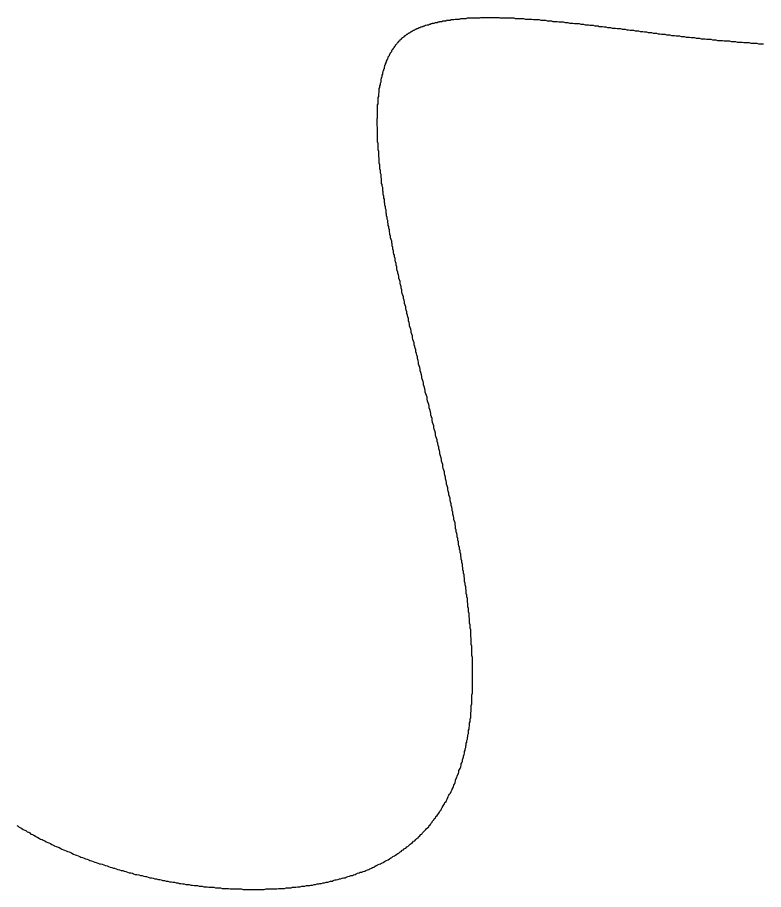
# Model space of a CAD drawing. Header units: millimetres. Extents: x 289 to 9778, y -894 to 6380.
# Drawn here: x 7142.03 to 7155.33, y 761.38 to 776.93 of the extents above; entities that cross this region are included whole.
import ezdxf

# ---------------------------------------------------------------- set-up
doc = ezdxf.new("R2010")
doc.units = ezdxf.units.MM
doc.layers.add('DRAW', color=7, linetype='Continuous')

msp = doc.modelspace()

# ---------------------------------------------------------------- linework, layer by layer
at = {"layer": 'DRAW'}
msp.add_polyline3d([(7142.02, 762.518, 0), (7142.04, 762.508, 0), (7142.06, 762.488, 0), (7142.09, 762.478, 0), (7142.11, 762.468, 0), (7142.13, 762.448, 0), (7142.16, 762.438, 0), (7142.18, 762.428, 0), (7142.2, 762.408, 0), (7142.23, 762.398, 0), (7142.25, 762.388, 0), (7142.27, 762.368, 0), (7142.3, 762.358, 0), (7142.32, 762.348, 0), (7142.35, 762.328, 0), (7142.37, 762.318, 0), (7142.39, 762.308, 0), (7142.42, 762.288, 0), (7142.44, 762.278, 0), (7142.47, 762.268, 0), (7142.49, 762.258, 0), (7142.52, 762.248, 0), (7142.54, 762.228, 0), (7142.57, 762.218, 0), (7142.59, 762.208, 0), (7142.62, 762.198, 0), (7142.64, 762.178, 0), (7142.67, 762.168, 0), (7142.69, 762.158, 0), (7142.72, 762.148, 0), (7142.74, 762.138, 0), (7142.77, 762.128, 0), (7142.8, 762.108, 0), (7142.82, 762.098, 0), (7142.85, 762.088, 0), (7142.87, 762.078, 0), (7142.9, 762.068, 0), (7142.92, 762.058, 0), (7142.95, 762.048, 0), (7142.98, 762.038, 0), (7143, 762.028, 0), (7143.03, 762.008, 0), (7143.06, 761.998, 0), (7143.08, 761.988, 0), (7143.11, 761.978, 0), (7143.14, 761.968, 0), (7143.16, 761.958, 0), (7143.19, 761.948, 0), (7143.22, 761.938, 0), (7143.24, 761.928, 0), (7143.27, 761.918, 0), (7143.3, 761.908, 0), (7143.32, 761.898, 0), (7143.35, 761.888, 0), (7143.38, 761.878, 0), (7143.41, 761.868, 0), (7143.43, 761.858, 0), (7143.46, 761.848, 0), (7143.49, 761.838, 0), (7143.51, 761.838, 0), (7143.54, 761.828, 0), (7143.57, 761.818, 0), (7143.6, 761.808, 0), (7143.63, 761.798, 0), (7143.65, 761.788, 0), (7143.68, 761.778, 0), (7143.71, 761.768, 0), (7143.74, 761.758, 0), (7143.76, 761.758, 0), (7143.79, 761.748, 0), (7143.82, 761.738, 0), (7143.85, 761.728, 0), (7143.88, 761.718, 0), (7143.91, 761.718, 0), (7143.93, 761.708, 0), (7143.96, 761.698, 0), (7143.99, 761.688, 0), (7144.02, 761.678, 0), (7144.05, 761.678, 0), (7144.08, 761.668, 0), (7144.1, 761.658, 0), (7144.13, 761.648, 0), (7144.16, 761.648, 0), (7144.19, 761.638, 0), (7144.22, 761.628, 0), (7144.25, 761.628, 0), (7144.28, 761.618, 0), (7144.31, 761.608, 0), (7144.33, 761.608, 0), (7144.36, 761.598, 0), (7144.39, 761.588, 0), (7144.42, 761.588, 0), (7144.45, 761.578, 0), (7144.48, 761.568, 0), (7144.51, 761.568, 0), (7144.54, 761.558, 0), (7144.57, 761.558, 0), (7144.59, 761.548, 0), (7144.62, 761.538, 0), (7144.65, 761.538, 0), (7144.68, 761.528, 0), (7144.71, 761.528, 0), (7144.74, 761.518, 0), (7144.77, 761.518, 0), (7144.8, 761.508, 0), (7144.83, 761.508, 0), (7144.86, 761.498, 0), (7144.89, 761.498, 0), (7144.91, 761.488, 0), (7144.94, 761.488, 0), (7144.97, 761.478, 0), (7145, 761.478, 0), (7145.03, 761.468, 0), (7145.06, 761.468, 0), (7145.09, 761.468, 0), (7145.12, 761.458, 0), (7145.15, 761.458, 0), (7145.18, 761.448, 0), (7145.21, 761.448, 0), (7145.24, 761.448, 0), (7145.27, 761.438, 0), (7145.29, 761.438, 0), (7145.32, 761.438, 0), (7145.35, 761.428, 0), (7145.38, 761.428, 0), (7145.41, 761.428, 0), (7145.44, 761.418, 0), (7145.47, 761.418, 0), (7145.5, 761.418, 0), (7145.53, 761.418, 0), (7145.56, 761.408, 0), (7145.59, 761.408, 0), (7145.62, 761.408, 0), (7145.65, 761.408, 0), (7145.68, 761.398, 0), (7145.7, 761.398, 0), (7145.73, 761.398, 0), (7145.76, 761.398, 0), (7145.79, 761.398, 0), (7145.82, 761.388, 0), (7145.85, 761.388, 0), (7145.88, 761.388, 0), (7145.91, 761.388, 0), (7145.94, 761.388, 0), (7145.97, 761.388, 0), (7146, 761.388, 0), (7146.02, 761.388, 0), (7146.05, 761.378, 0), (7146.08, 761.378, 0), (7146.11, 761.378, 0), (7146.14, 761.378, 0), (7146.17, 761.378, 0), (7146.2, 761.378, 0), (7146.23, 761.378, 0), (7146.25, 761.378, 0), (7146.28, 761.378, 0), (7146.31, 761.378, 0), (7146.34, 761.378, 0), (7146.37, 761.378, 0), (7146.4, 761.378, 0), (7146.43, 761.378, 0), (7146.46, 761.388, 0), (7146.48, 761.388, 0), (7146.51, 761.388, 0), (7146.54, 761.388, 0), (7146.57, 761.388, 0), (7146.6, 761.388, 0), (7146.63, 761.388, 0), (7146.65, 761.388, 0), (7146.68, 761.398, 0), (7146.71, 761.398, 0), (7146.74, 761.398, 0), (7146.77, 761.398, 0), (7146.79, 761.398, 0), (7146.82, 761.408, 0), (7146.85, 761.408, 0), (7146.88, 761.408, 0), (7146.91, 761.408, 0), (7146.93, 761.418, 0), (7146.96, 761.418, 0), (7146.99, 761.418, 0), (7147.02, 761.428, 0), (7147.04, 761.428, 0), (7147.07, 761.428, 0), (7147.1, 761.438, 0), (7147.13, 761.438, 0), (7147.15, 761.438, 0), (7147.18, 761.448, 0), (7147.21, 761.448, 0), (7147.24, 761.448, 0), (7147.26, 761.458, 0), (7147.29, 761.458, 0), (7147.32, 761.468, 0), (7147.34, 761.468, 0), (7147.37, 761.478, 0), (7147.4, 761.478, 0), (7147.42, 761.488, 0), (7147.45, 761.488, 0), (7147.48, 761.498, 0), (7147.5, 761.498, 0), (7147.53, 761.508, 0), (7147.56, 761.508, 0), (7147.58, 761.518, 0), (7147.61, 761.528, 0), (7147.64, 761.528, 0), (7147.66, 761.538, 0), (7147.69, 761.548, 0), (7147.71, 761.548, 0), (7147.74, 761.558, 0), (7147.77, 761.568, 0), (7147.79, 761.568, 0), (7147.82, 761.578, 0), (7147.84, 761.588, 0), (7147.87, 761.588, 0), (7147.89, 761.598, 0), (7147.92, 761.608, 0), (7147.95, 761.618, 0), (7147.97, 761.628, 0), (7148, 761.628, 0), (7148.02, 761.638, 0), (7148.05, 761.648, 0), (7148.07, 761.658, 0), (7148.09, 761.668, 0), (7148.12, 761.678, 0), (7148.14, 761.688, 0), (7148.17, 761.688, 0), (7148.19, 761.698, 0), (7148.22, 761.708, 0), (7148.24, 761.718, 0), (7148.27, 761.728, 0), (7148.29, 761.738, 0), (7148.31, 761.748, 0), (7148.34, 761.758, 0), (7148.36, 761.768, 0), (7148.38, 761.778, 0), (7148.41, 761.798, 0), (7148.43, 761.808, 0), (7148.45, 761.818, 0), (7148.48, 761.828, 0), (7148.5, 761.838, 0), (7148.52, 761.848, 0), (7148.55, 761.858, 0), (7148.57, 761.878, 0), (7148.59, 761.888, 0), (7148.61, 761.898, 0), (7148.64, 761.908, 0), (7148.66, 761.928, 0), (7148.68, 761.938, 0), (7148.7, 761.948, 0), (7148.72, 761.968, 0), (7148.75, 761.978, 0), (7148.77, 761.988, 0), (7148.79, 762.008, 0), (7148.81, 762.018, 0), (7148.83, 762.028, 0), (7148.85, 762.048, 0), (7148.87, 762.058, 0), (7148.89, 762.078, 0), (7148.91, 762.088, 0), (7148.93, 762.108, 0), (7148.95, 762.118, 0), (7148.97, 762.138, 0), (7148.99, 762.148, 0), (7149.01, 762.168, 0), (7149.03, 762.188, 0), (7149.05, 762.198, 0), (7149.07, 762.218, 0), (7149.09, 762.238, 0), (7149.11, 762.248, 0), (7149.13, 762.268, 0), (7149.15, 762.288, 0), (7149.17, 762.298, 0), (7149.18, 762.318, 0), (7149.2, 762.338, 0), (7149.22, 762.358, 0), (7149.24, 762.368, 0), (7149.25, 762.388, 0), (7149.27, 762.408, 0), (7149.29, 762.428, 0), (7149.31, 762.448, 0), (7149.32, 762.468, 0), (7149.34, 762.478, 0), (7149.36, 762.498, 0), (7149.37, 762.518, 0), (7149.39, 762.538, 0), (7149.4, 762.558, 0), (7149.42, 762.578, 0), (7149.43, 762.598, 0), (7149.45, 762.618, 0), (7149.46, 762.638, 0), (7149.48, 762.658, 0), (7149.49, 762.678, 0), (7149.51, 762.698, 0), (7149.52, 762.718, 0), (7149.54, 762.738, 0), (7149.55, 762.758, 0), (7149.56, 762.778, 0), (7149.58, 762.798, 0), (7149.59, 762.818, 0), (7149.6, 762.838, 0), (7149.62, 762.868, 0), (7149.63, 762.888, 0), (7149.64, 762.908, 0), (7149.65, 762.928, 0), (7149.67, 762.948, 0), (7149.68, 762.968, 0), (7149.69, 762.988, 0), (7149.7, 763.018, 0), (7149.71, 763.038, 0), (7149.72, 763.058, 0), (7149.73, 763.078, 0), (7149.75, 763.098, 0), (7149.76, 763.128, 0), (7149.77, 763.148, 0), (7149.78, 763.168, 0), (7149.79, 763.188, 0), (7149.8, 763.218, 0), (7149.81, 763.238, 0), (7149.82, 763.258, 0), (7149.83, 763.288, 0), (7149.84, 763.308, 0), (7149.84, 763.328, 0), (7149.85, 763.358, 0), (7149.86, 763.378, 0), (7149.87, 763.398, 0), (7149.88, 763.428, 0), (7149.89, 763.448, 0), (7149.9, 763.468, 0), (7149.9, 763.498, 0), (7149.91, 763.518, 0), (7149.92, 763.538, 0), (7149.93, 763.568, 0), (7149.94, 763.588, 0), (7149.94, 763.618, 0), (7149.95, 763.638, 0), (7149.96, 763.668, 0), (7149.96, 763.688, 0), (7149.97, 763.708, 0), (7149.98, 763.738, 0), (7149.98, 763.758, 0), (7149.99, 763.788, 0), (7150, 763.808, 0), (7150, 763.838, 0), (7150.01, 763.858, 0), (7150.01, 763.888, 0), (7150.02, 763.908, 0), (7150.02, 763.938, 0), (7150.03, 763.958, 0), (7150.03, 763.988, 0), (7150.04, 764.008, 0), (7150.04, 764.038, 0), (7150.05, 764.058, 0), (7150.05, 764.088, 0), (7150.06, 764.108, 0), (7150.06, 764.138, 0), (7150.07, 764.158, 0), (7150.07, 764.188, 0), (7150.07, 764.218, 0), (7150.08, 764.238, 0), (7150.08, 764.268, 0), (7150.09, 764.288, 0), (7150.09, 764.318, 0), (7150.09, 764.348, 0), (7150.1, 764.368, 0), (7150.1, 764.398, 0), (7150.1, 764.418, 0), (7150.11, 764.448, 0), (7150.11, 764.478, 0), (7150.11, 764.498, 0), (7150.11, 764.528, 0), (7150.12, 764.558, 0), (7150.12, 764.578, 0), (7150.12, 764.608, 0), (7150.12, 764.638, 0), (7150.12, 764.658, 0), (7150.13, 764.688, 0), (7150.13, 764.718, 0), (7150.13, 764.738, 0), (7150.13, 764.768, 0), (7150.13, 764.798, 0), (7150.13, 764.818, 0), (7150.13, 764.848, 0), (7150.14, 764.878, 0), (7150.14, 764.908, 0), (7150.14, 764.928, 0), (7150.14, 764.958, 0), (7150.14, 764.988, 0), (7150.14, 765.018, 0), (7150.14, 765.038, 0), (7150.14, 765.068, 0), (7150.14, 765.098, 0), (7150.14, 765.128, 0), (7150.14, 765.148, 0), (7150.14, 765.178, 0), (7150.14, 765.208, 0), (7150.14, 765.238, 0), (7150.14, 765.268, 0), (7150.14, 765.288, 0), (7150.14, 765.318, 0), (7150.14, 765.348, 0), (7150.14, 765.378, 0), (7150.14, 765.408, 0), (7150.14, 765.428, 0), (7150.14, 765.458, 0), (7150.14, 765.488, 0), (7150.14, 765.518, 0), (7150.13, 765.548, 0), (7150.13, 765.578, 0), (7150.13, 765.598, 0), (7150.13, 765.628, 0), (7150.13, 765.658, 0), (7150.13, 765.688, 0), (7150.13, 765.718, 0), (7150.12, 765.748, 0), (7150.12, 765.778, 0), (7150.12, 765.808, 0), (7150.12, 765.828, 0), (7150.12, 765.858, 0), (7150.11, 765.888, 0), (7150.11, 765.918, 0), (7150.11, 765.948, 0), (7150.11, 765.978, 0), (7150.11, 766.008, 0), (7150.1, 766.038, 0), (7150.1, 766.068, 0), (7150.1, 766.098, 0), (7150.09, 766.128, 0), (7150.09, 766.158, 0), (7150.09, 766.178, 0), (7150.09, 766.208, 0), (7150.08, 766.238, 0), (7150.08, 766.268, 0), (7150.08, 766.298, 0), (7150.07, 766.328, 0), (7150.07, 766.358, 0), (7150.07, 766.388, 0), (7150.06, 766.418, 0), (7150.06, 766.448, 0), (7150.06, 766.478, 0), (7150.05, 766.508, 0), (7150.05, 766.538, 0), (7150.05, 766.568, 0), (7150.04, 766.598, 0), (7150.04, 766.628, 0), (7150.03, 766.658, 0), (7150.03, 766.688, 0), (7150.03, 766.718, 0), (7150.02, 766.748, 0), (7150.02, 766.778, 0), (7150.01, 766.808, 0), (7150.01, 766.838, 0), (7150, 766.868, 0), (7150, 766.898, 0), (7150, 766.928, 0), (7149.99, 766.958, 0), (7149.99, 766.988, 0), (7149.98, 767.018, 0), (7149.98, 767.048, 0), (7149.97, 767.078, 0), (7149.97, 767.108, 0), (7149.96, 767.148, 0), (7149.96, 767.178, 0), (7149.95, 767.208, 0), (7149.95, 767.238, 0), (7149.94, 767.268, 0), (7149.94, 767.298, 0), (7149.93, 767.328, 0), (7149.93, 767.358, 0), (7149.92, 767.388, 0), (7149.92, 767.418, 0), (7149.91, 767.448, 0), (7149.91, 767.478, 0), (7149.9, 767.508, 0), (7149.89, 767.538, 0), (7149.89, 767.578, 0), (7149.88, 767.608, 0), (7149.88, 767.638, 0), (7149.87, 767.668, 0), (7149.87, 767.698, 0), (7149.86, 767.728, 0), (7149.85, 767.758, 0), (7149.85, 767.788, 0), (7149.84, 767.818, 0), (7149.84, 767.858, 0), (7149.83, 767.888, 0), (7149.83, 767.918, 0), (7149.82, 767.948, 0), (7149.81, 767.978, 0), (7149.81, 768.008, 0), (7149.8, 768.038, 0), (7149.79, 768.068, 0), (7149.79, 768.108, 0), (7149.78, 768.138, 0), (7149.78, 768.168, 0), (7149.77, 768.198, 0), (7149.76, 768.228, 0), (7149.76, 768.258, 0), (7149.75, 768.288, 0), (7149.74, 768.318, 0), (7149.74, 768.358, 0), (7149.73, 768.388, 0), (7149.72, 768.418, 0), (7149.72, 768.448, 0), (7149.71, 768.478, 0), (7149.7, 768.508, 0), (7149.7, 768.538, 0), (7149.69, 768.578, 0), (7149.68, 768.608, 0), (7149.68, 768.638, 0), (7149.67, 768.668, 0), (7149.66, 768.698, 0), (7149.66, 768.728, 0), (7149.65, 768.768, 0), (7149.64, 768.798, 0), (7149.64, 768.828, 0), (7149.63, 768.858, 0), (7149.62, 768.888, 0), (7149.61, 768.918, 0), (7149.61, 768.958, 0), (7149.6, 768.988, 0), (7149.59, 769.018, 0), (7149.59, 769.048, 0), (7149.58, 769.078, 0), (7149.57, 769.108, 0), (7149.56, 769.148, 0), (7149.56, 769.178, 0), (7149.55, 769.208, 0), (7149.54, 769.238, 0), (7149.54, 769.268, 0), (7149.53, 769.298, 0), (7149.52, 769.338, 0), (7149.51, 769.368, 0), (7149.51, 769.398, 0), (7149.5, 769.428, 0), (7149.49, 769.458, 0), (7149.48, 769.488, 0), (7149.48, 769.518, 0), (7149.47, 769.558, 0), (7149.46, 769.588, 0), (7149.45, 769.618, 0), (7149.45, 769.648, 0), (7149.44, 769.678, 0), (7149.43, 769.708, 0), (7149.42, 769.748, 0), (7149.42, 769.778, 0), (7149.41, 769.808, 0), (7149.4, 769.838, 0), (7149.4, 769.868, 0), (7149.39, 769.898, 0), (7149.38, 769.938, 0), (7149.37, 769.968, 0), (7149.37, 769.998, 0), (7149.36, 770.028, 0), (7149.35, 770.058, 0), (7149.34, 770.088, 0), (7149.33, 770.128, 0), (7149.33, 770.158, 0), (7149.32, 770.188, 0), (7149.31, 770.218, 0), (7149.3, 770.248, 0), (7149.3, 770.278, 0), (7149.29, 770.308, 0), (7149.28, 770.348, 0), (7149.27, 770.378, 0), (7149.27, 770.408, 0), (7149.26, 770.438, 0), (7149.25, 770.468, 0), (7149.24, 770.498, 0), (7149.24, 770.528, 0), (7149.23, 770.558, 0), (7149.22, 770.598, 0), (7149.21, 770.628, 0), (7149.21, 770.658, 0), (7149.2, 770.688, 0), (7149.19, 770.718, 0), (7149.18, 770.748, 0), (7149.18, 770.778, 0), (7149.17, 770.808, 0), (7149.16, 770.848, 0), (7149.16, 770.878, 0), (7149.15, 770.908, 0), (7149.14, 770.938, 0), (7149.13, 770.968, 0), (7149.13, 770.998, 0), (7149.12, 771.028, 0), (7149.11, 771.058, 0), (7149.1, 771.088, 0), (7149.1, 771.128, 0), (7149.09, 771.158, 0), (7149.08, 771.188, 0), (7149.07, 771.218, 0), (7149.07, 771.248, 0), (7149.06, 771.278, 0), (7149.05, 771.308, 0), (7149.05, 771.338, 0), (7149.04, 771.368, 0), (7149.03, 771.398, 0), (7149.02, 771.428, 0), (7149.02, 771.458, 0), (7149.01, 771.488, 0), (7149, 771.518, 0), (7149, 771.558, 0), (7148.99, 771.588, 0), (7148.98, 771.618, 0), (7148.97, 771.648, 0), (7148.97, 771.678, 0), (7148.96, 771.708, 0), (7148.95, 771.738, 0), (7148.95, 771.768, 0), (7148.94, 771.798, 0), (7148.93, 771.828, 0), (7148.93, 771.858, 0), (7148.92, 771.888, 0), (7148.91, 771.918, 0), (7148.91, 771.948, 0), (7148.9, 771.978, 0), (7148.89, 772.008, 0), (7148.88, 772.038, 0), (7148.88, 772.068, 0), (7148.87, 772.098, 0), (7148.87, 772.128, 0), (7148.86, 772.158, 0), (7148.85, 772.188, 0), (7148.85, 772.218, 0), (7148.84, 772.248, 0), (7148.83, 772.278, 0), (7148.83, 772.308, 0), (7148.82, 772.338, 0), (7148.81, 772.368, 0), (7148.81, 772.388, 0), (7148.8, 772.418, 0), (7148.79, 772.448, 0), (7148.79, 772.478, 0), (7148.78, 772.508, 0), (7148.78, 772.538, 0), (7148.77, 772.568, 0), (7148.76, 772.598, 0), (7148.76, 772.628, 0), (7148.75, 772.658, 0), (7148.75, 772.688, 0), (7148.74, 772.708, 0), (7148.73, 772.738, 0), (7148.73, 772.768, 0), (7148.72, 772.798, 0), (7148.72, 772.828, 0), (7148.71, 772.858, 0), (7148.71, 772.888, 0), (7148.7, 772.908, 0), (7148.7, 772.938, 0), (7148.69, 772.968, 0), (7148.68, 772.998, 0), (7148.68, 773.028, 0), (7148.67, 773.058, 0), (7148.67, 773.078, 0), (7148.66, 773.108, 0), (7148.66, 773.138, 0), (7148.65, 773.168, 0), (7148.65, 773.198, 0), (7148.64, 773.218, 0), (7148.64, 773.248, 0), (7148.63, 773.278, 0), (7148.63, 773.308, 0), (7148.62, 773.328, 0), (7148.62, 773.358, 0), (7148.61, 773.388, 0), (7148.61, 773.418, 0), (7148.6, 773.438, 0), (7148.6, 773.468, 0), (7148.6, 773.498, 0), (7148.59, 773.518, 0), (7148.59, 773.548, 0), (7148.58, 773.578, 0), (7148.58, 773.608, 0), (7148.57, 773.628, 0), (7148.57, 773.658, 0), (7148.57, 773.688, 0), (7148.56, 773.708, 0), (7148.56, 773.738, 0), (7148.55, 773.768, 0), (7148.55, 773.788, 0), (7148.55, 773.818, 0), (7148.54, 773.838, 0), (7148.54, 773.868, 0), (7148.54, 773.898, 0), (7148.53, 773.918, 0), (7148.53, 773.948, 0), (7148.52, 773.968, 0), (7148.52, 773.998, 0), (7148.52, 774.018, 0), (7148.52, 774.048, 0), (7148.51, 774.078, 0), (7148.51, 774.098, 0), (7148.51, 774.128, 0), (7148.5, 774.148, 0), (7148.5, 774.178, 0), (7148.5, 774.198, 0), (7148.49, 774.228, 0), (7148.49, 774.248, 0), (7148.49, 774.278, 0), (7148.49, 774.298, 0), (7148.48, 774.328, 0), (7148.48, 774.348, 0), (7148.48, 774.368, 0), (7148.48, 774.398, 0), (7148.48, 774.418, 0), (7148.47, 774.448, 0), (7148.47, 774.468, 0), (7148.47, 774.498, 0), (7148.47, 774.518, 0), (7148.47, 774.538, 0), (7148.46, 774.568, 0), (7148.46, 774.588, 0), (7148.46, 774.608, 0), (7148.46, 774.638, 0), (7148.46, 774.658, 0), (7148.46, 774.678, 0), (7148.45, 774.708, 0), (7148.45, 774.728, 0), (7148.45, 774.748, 0), (7148.45, 774.768, 0), (7148.45, 774.798, 0), (7148.45, 774.818, 0), (7148.45, 774.838, 0), (7148.45, 774.858, 0), (7148.45, 774.888, 0), (7148.45, 774.908, 0), (7148.45, 774.928, 0), (7148.45, 774.948, 0), (7148.45, 774.968, 0), (7148.44, 774.998, 0), (7148.44, 775.018, 0), (7148.44, 775.038, 0), (7148.44, 775.058, 0), (7148.44, 775.078, 0), (7148.44, 775.098, 0), (7148.44, 775.118, 0), (7148.45, 775.138, 0), (7148.45, 775.168, 0), (7148.45, 775.188, 0), (7148.45, 775.208, 0), (7148.45, 775.228, 0), (7148.45, 775.248, 0), (7148.45, 775.268, 0), (7148.45, 775.288, 0), (7148.45, 775.308, 0), (7148.45, 775.328, 0), (7148.45, 775.348, 0), (7148.45, 775.368, 0), (7148.46, 775.388, 0), (7148.46, 775.398, 0), (7148.46, 775.418, 0), (7148.46, 775.438, 0), (7148.46, 775.458, 0), (7148.46, 775.478, 0), (7148.46, 775.498, 0), (7148.47, 775.518, 0), (7148.47, 775.538, 0), (7148.47, 775.548, 0), (7148.47, 775.568, 0), (7148.48, 775.588, 0), (7148.48, 775.608, 0), (7148.48, 775.628, 0), (7148.48, 775.638, 0), (7148.48, 775.658, 0), (7148.49, 775.678, 0), (7148.49, 775.688, 0), (7148.49, 775.708, 0), (7148.5, 775.728, 0), (7148.5, 775.748, 0), (7148.5, 775.758, 0), (7148.51, 775.778, 0), (7148.51, 775.788, 0), (7148.51, 775.808, 0), (7148.51, 775.828, 0), (7148.52, 775.838, 0), (7148.52, 775.858, 0), (7148.53, 775.868, 0), (7148.53, 775.888, 0), (7148.53, 775.898, 0), (7148.54, 775.918, 0), (7148.54, 775.928, 0), (7148.54, 775.948, 0), (7148.55, 775.958, 0), (7148.55, 775.978, 0), (7148.56, 775.988, 0), (7148.56, 776.008, 0), (7148.57, 776.018, 0), (7148.57, 776.038, 0), (7148.57, 776.048, 0), (7148.58, 776.058, 0), (7148.58, 776.078, 0), (7148.59, 776.088, 0), (7148.59, 776.098, 0), (7148.6, 776.118, 0), (7148.6, 776.128, 0), (7148.61, 776.138, 0), (7148.61, 776.148, 0), (7148.62, 776.168, 0), (7148.62, 776.178, 0), (7148.63, 776.188, 0), (7148.63, 776.198, 0), (7148.64, 776.208, 0), (7148.64, 776.228, 0), (7148.65, 776.238, 0), (7148.66, 776.248, 0), (7148.66, 776.258, 0), (7148.67, 776.268, 0), (7148.67, 776.278, 0), (7148.68, 776.288, 0), (7148.68, 776.298, 0), (7148.69, 776.308, 0), (7148.7, 776.318, 0), (7148.7, 776.338, 0), (7148.71, 776.348, 0), (7148.72, 776.358, 0), (7148.72, 776.368, 0), (7148.73, 776.368, 0), (7148.73, 776.378, 0), (7148.74, 776.388, 0), (7148.75, 776.398, 0), (7148.75, 776.408, 0), (7148.76, 776.418, 0), (7148.77, 776.428, 0), (7148.77, 776.438, 0), (7148.78, 776.448, 0), (7148.79, 776.458, 0), (7148.8, 776.468, 0), (7148.8, 776.468, 0), (7148.81, 776.478, 0), (7148.82, 776.488, 0), (7148.82, 776.498, 0), (7148.83, 776.508, 0), (7148.84, 776.508, 0), (7148.85, 776.518, 0), (7148.85, 776.528, 0), (7148.86, 776.538, 0), (7148.87, 776.538, 0), (7148.88, 776.548, 0), (7148.88, 776.558, 0), (7148.89, 776.568, 0), (7148.9, 776.568, 0), (7148.91, 776.578, 0), (7148.92, 776.588, 0), (7148.93, 776.588, 0), (7148.93, 776.598, 0), (7148.94, 776.608, 0), (7148.95, 776.608, 0), (7148.96, 776.618, 0), (7148.97, 776.628, 0), (7148.98, 776.628, 0), (7148.99, 776.638, 0), (7149, 776.648, 0), (7149.01, 776.648, 0), (7149.02, 776.658, 0), (7149.03, 776.658, 0), (7149.04, 776.668, 0), (7149.05, 776.678, 0), (7149.06, 776.678, 0), (7149.07, 776.688, 0), (7149.08, 776.688, 0), (7149.09, 776.698, 0), (7149.1, 776.698, 0), (7149.11, 776.708, 0), (7149.12, 776.718, 0), (7149.13, 776.718, 0), (7149.15, 776.728, 0), (7149.16, 776.728, 0), (7149.17, 776.738, 0), (7149.18, 776.738, 0), (7149.19, 776.748, 0), (7149.21, 776.748, 0), (7149.22, 776.758, 0), (7149.23, 776.758, 0), (7149.25, 776.768, 0), (7149.26, 776.768, 0), (7149.27, 776.778, 0), (7149.29, 776.778, 0), (7149.3, 776.788, 0), (7149.31, 776.788, 0), (7149.33, 776.798, 0), (7149.34, 776.798, 0), (7149.36, 776.798, 0), (7149.37, 776.808, 0), (7149.39, 776.808, 0), (7149.4, 776.818, 0), (7149.42, 776.818, 0), (7149.43, 776.828, 0), (7149.45, 776.828, 0), (7149.46, 776.828, 0), (7149.48, 776.838, 0), (7149.5, 776.838, 0), (7149.51, 776.838, 0), (7149.53, 776.848, 0), (7149.55, 776.848, 0), (7149.56, 776.858, 0), (7149.58, 776.858, 0), (7149.6, 776.858, 0), (7149.61, 776.868, 0), (7149.63, 776.868, 0), (7149.65, 776.868, 0), (7149.67, 776.868, 0), (7149.68, 776.878, 0), (7149.7, 776.878, 0), (7149.72, 776.878, 0), (7149.74, 776.878, 0), (7149.76, 776.888, 0), (7149.78, 776.888, 0), (7149.8, 776.888, 0), (7149.81, 776.888, 0), (7149.83, 776.898, 0), (7149.85, 776.898, 0), (7149.87, 776.898, 0), (7149.89, 776.898, 0), (7149.91, 776.898, 0), (7149.93, 776.908, 0), (7149.95, 776.908, 0), (7149.97, 776.908, 0), (7149.99, 776.908, 0), (7150.01, 776.908, 0), (7150.03, 776.908, 0), (7150.05, 776.918, 0), (7150.07, 776.918, 0), (7150.1, 776.918, 0), (7150.12, 776.918, 0), (7150.14, 776.918, 0), (7150.16, 776.918, 0), (7150.18, 776.918, 0), (7150.2, 776.918, 0), (7150.22, 776.918, 0), (7150.25, 776.918, 0), (7150.27, 776.918, 0), (7150.29, 776.928, 0), (7150.31, 776.928, 0), (7150.33, 776.928, 0), (7150.36, 776.928, 0), (7150.38, 776.928, 0), (7150.4, 776.928, 0), (7150.42, 776.928, 0), (7150.45, 776.928, 0), (7150.47, 776.928, 0), (7150.49, 776.928, 0), (7150.52, 776.928, 0), (7150.54, 776.928, 0), (7150.56, 776.928, 0), (7150.59, 776.928, 0), (7150.61, 776.928, 0), (7150.63, 776.918, 0), (7150.66, 776.918, 0), (7150.68, 776.918, 0), (7150.7, 776.918, 0), (7150.73, 776.918, 0), (7150.75, 776.918, 0), (7150.78, 776.918, 0), (7150.8, 776.918, 0), (7150.83, 776.918, 0), (7150.85, 776.918, 0), (7150.88, 776.918, 0), (7150.9, 776.908, 0), (7150.93, 776.908, 0), (7150.95, 776.908, 0), (7150.98, 776.908, 0), (7151, 776.908, 0), (7151.03, 776.908, 0), (7151.05, 776.908, 0), (7151.08, 776.898, 0), (7151.1, 776.898, 0), (7151.13, 776.898, 0), (7151.15, 776.898, 0), (7151.18, 776.898, 0), (7151.2, 776.898, 0), (7151.23, 776.888, 0), (7151.26, 776.888, 0), (7151.28, 776.888, 0), (7151.31, 776.888, 0), (7151.33, 776.888, 0), (7151.36, 776.878, 0), (7151.39, 776.878, 0), (7151.41, 776.878, 0), (7151.44, 776.878, 0), (7151.47, 776.868, 0), (7151.49, 776.868, 0), (7151.52, 776.868, 0), (7151.55, 776.868, 0), (7151.57, 776.858, 0), (7151.6, 776.858, 0), (7151.63, 776.858, 0), (7151.65, 776.858, 0), (7151.68, 776.848, 0), (7151.71, 776.848, 0), (7151.74, 776.848, 0), (7151.76, 776.848, 0), (7151.79, 776.838, 0), (7151.82, 776.838, 0), (7151.84, 776.838, 0), (7151.87, 776.828, 0), (7151.9, 776.828, 0), (7151.93, 776.828, 0), (7151.96, 776.818, 0), (7151.98, 776.818, 0), (7152.01, 776.818, 0), (7152.04, 776.818, 0), (7152.07, 776.808, 0), (7152.09, 776.808, 0), (7152.12, 776.808, 0), (7152.15, 776.798, 0), (7152.18, 776.798, 0), (7152.21, 776.798, 0), (7152.23, 776.788, 0), (7152.26, 776.788, 0), (7152.29, 776.788, 0), (7152.32, 776.778, 0), (7152.35, 776.778, 0), (7152.38, 776.778, 0), (7152.4, 776.768, 0), (7152.43, 776.768, 0), (7152.46, 776.768, 0), (7152.49, 776.758, 0), (7152.52, 776.758, 0), (7152.55, 776.748, 0), (7152.58, 776.748, 0), (7152.6, 776.748, 0), (7152.63, 776.738, 0), (7152.66, 776.738, 0), (7152.69, 776.738, 0), (7152.72, 776.728, 0), (7152.75, 776.728, 0), (7152.78, 776.728, 0), (7152.81, 776.718, 0), (7152.84, 776.718, 0), (7152.86, 776.718, 0), (7152.89, 776.708, 0), (7152.92, 776.708, 0), (7152.95, 776.698, 0), (7152.98, 776.698, 0), (7153.01, 776.698, 0), (7153.04, 776.688, 0), (7153.07, 776.688, 0), (7153.1, 776.688, 0), (7153.13, 776.678, 0), (7153.16, 776.678, 0), (7153.18, 776.678, 0), (7153.21, 776.668, 0), (7153.24, 776.668, 0), (7153.27, 776.658, 0), (7153.3, 776.658, 0), (7153.33, 776.658, 0), (7153.36, 776.648, 0), (7153.39, 776.648, 0), (7153.42, 776.648, 0), (7153.45, 776.638, 0), (7153.48, 776.638, 0), (7153.51, 776.628, 0), (7153.54, 776.628, 0), (7153.57, 776.628, 0), (7153.6, 776.618, 0), (7153.63, 776.618, 0), (7153.66, 776.618, 0), (7153.69, 776.608, 0), (7153.71, 776.608, 0), (7153.74, 776.608, 0), (7153.77, 776.598, 0), (7153.8, 776.598, 0), (7153.83, 776.598, 0), (7153.86, 776.588, 0), (7153.89, 776.588, 0), (7153.92, 776.588, 0), (7153.95, 776.578, 0), (7153.98, 776.578, 0), (7154.01, 776.578, 0), (7154.04, 776.568, 0), (7154.07, 776.568, 0), (7154.1, 776.568, 0), (7154.13, 776.558, 0), (7154.16, 776.558, 0), (7154.19, 776.558, 0), (7154.22, 776.548, 0), (7154.25, 776.548, 0), (7154.28, 776.548, 0), (7154.31, 776.538, 0), (7154.34, 776.538, 0), (7154.36, 776.538, 0), (7154.39, 776.538, 0), (7154.42, 776.528, 0), (7154.45, 776.528, 0), (7154.48, 776.528, 0), (7154.51, 776.518, 0), (7154.54, 776.518, 0), (7154.57, 776.518, 0), (7154.6, 776.518, 0), (7154.63, 776.508, 0), (7154.66, 776.508, 0), (7154.69, 776.508, 0), (7154.72, 776.508, 0), (7154.75, 776.498, 0), (7154.78, 776.498, 0), (7154.8, 776.498, 0), (7154.83, 776.498, 0), (7154.86, 776.488, 0), (7154.89, 776.488, 0), (7154.92, 776.488, 0), (7154.95, 776.488, 0), (7154.98, 776.478, 0), (7155.01, 776.478, 0), (7155.04, 776.478, 0), (7155.07, 776.478, 0), (7155.1, 776.468, 0), (7155.13, 776.468, 0), (7155.15, 776.468, 0), (7155.18, 776.468, 0), (7155.21, 776.468, 0), (7155.24, 776.458, 0), (7155.27, 776.458, 0), (7155.3, 776.458, 0), (7155.33, 776.458, 0)], dxfattribs=at)

doc.saveas('drawing.dxf')
